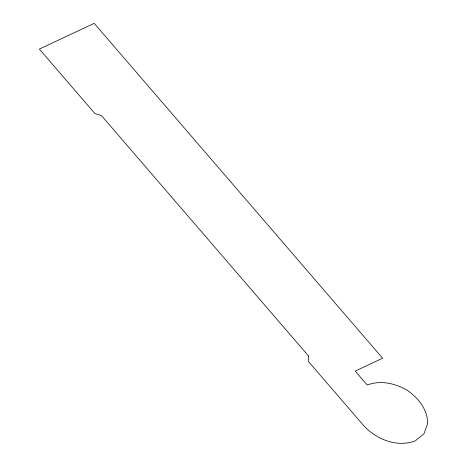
<?xml version="1.0" encoding="UTF-8"?>
<svg xmlns="http://www.w3.org/2000/svg" width="467" height="467" viewBox="0 0 467 467"><rect width="100%" height="100%" fill="white"/><g stroke="black" fill="none" stroke-linecap="round" stroke-linejoin="round"><path stroke-width="0.7" d="M308.681 356.175L308.261 361.271L363.84 425.805C376.671 439.494 396.991 447.748 415.297 440.854L423.96 433.808L427.644 423.587C427.69 409.53 418.409 398.1 407.393 390.383C395.292 383.378 380.687 379.864 367.225 385.041L355.206 371.084L382.625 358.224L94.194 23.35L39.356 49.07L94.941 113.604L101.368 115.483L308.681 356.175"/></g></svg>
